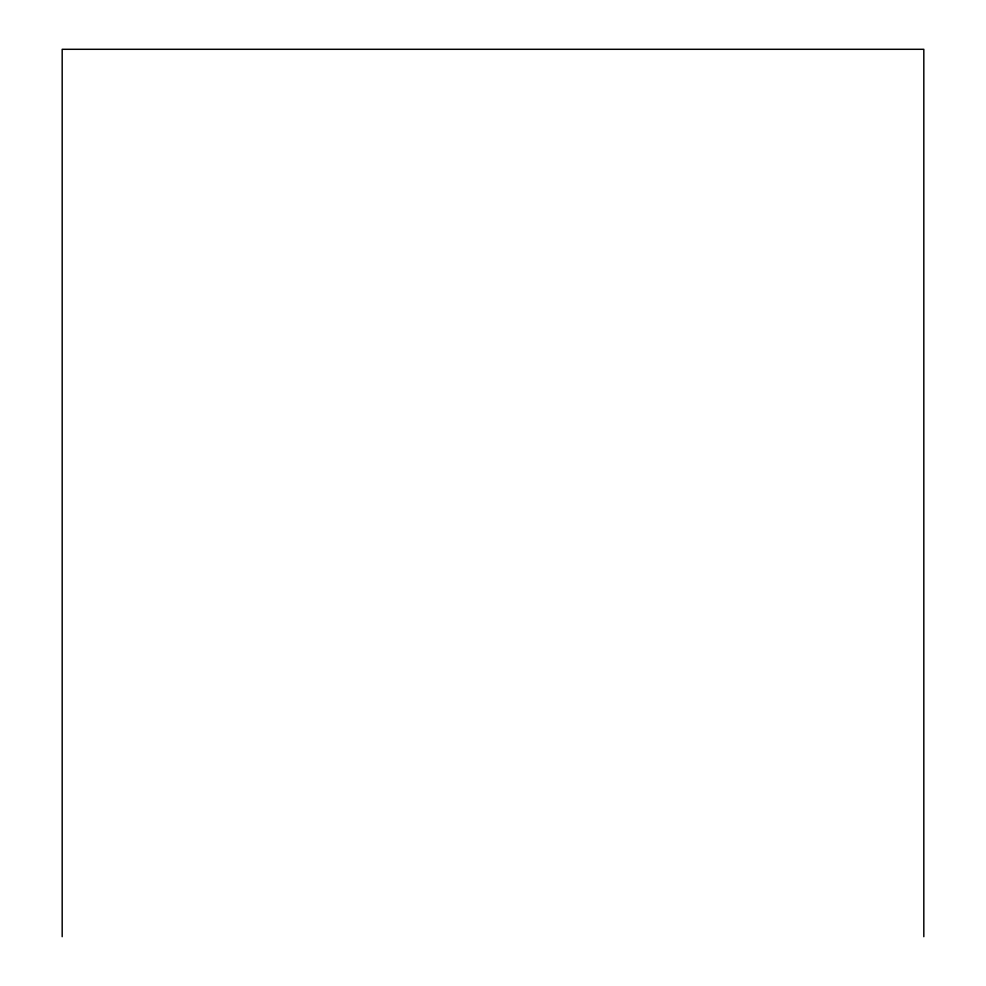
<?xml version="1.0" encoding="UTF-8"?>
<svg xmlns="http://www.w3.org/2000/svg" width="986" height="986" viewBox="0 0 986 986"><rect width="100%" height="100%" fill="white"/><g stroke="black" fill="none" stroke-linecap="round" stroke-linejoin="round"><path stroke-width="1.48" d="M923.82 936.7L923.82 49.3L62.18 49.3L62.18 936.7"/></g></svg>
